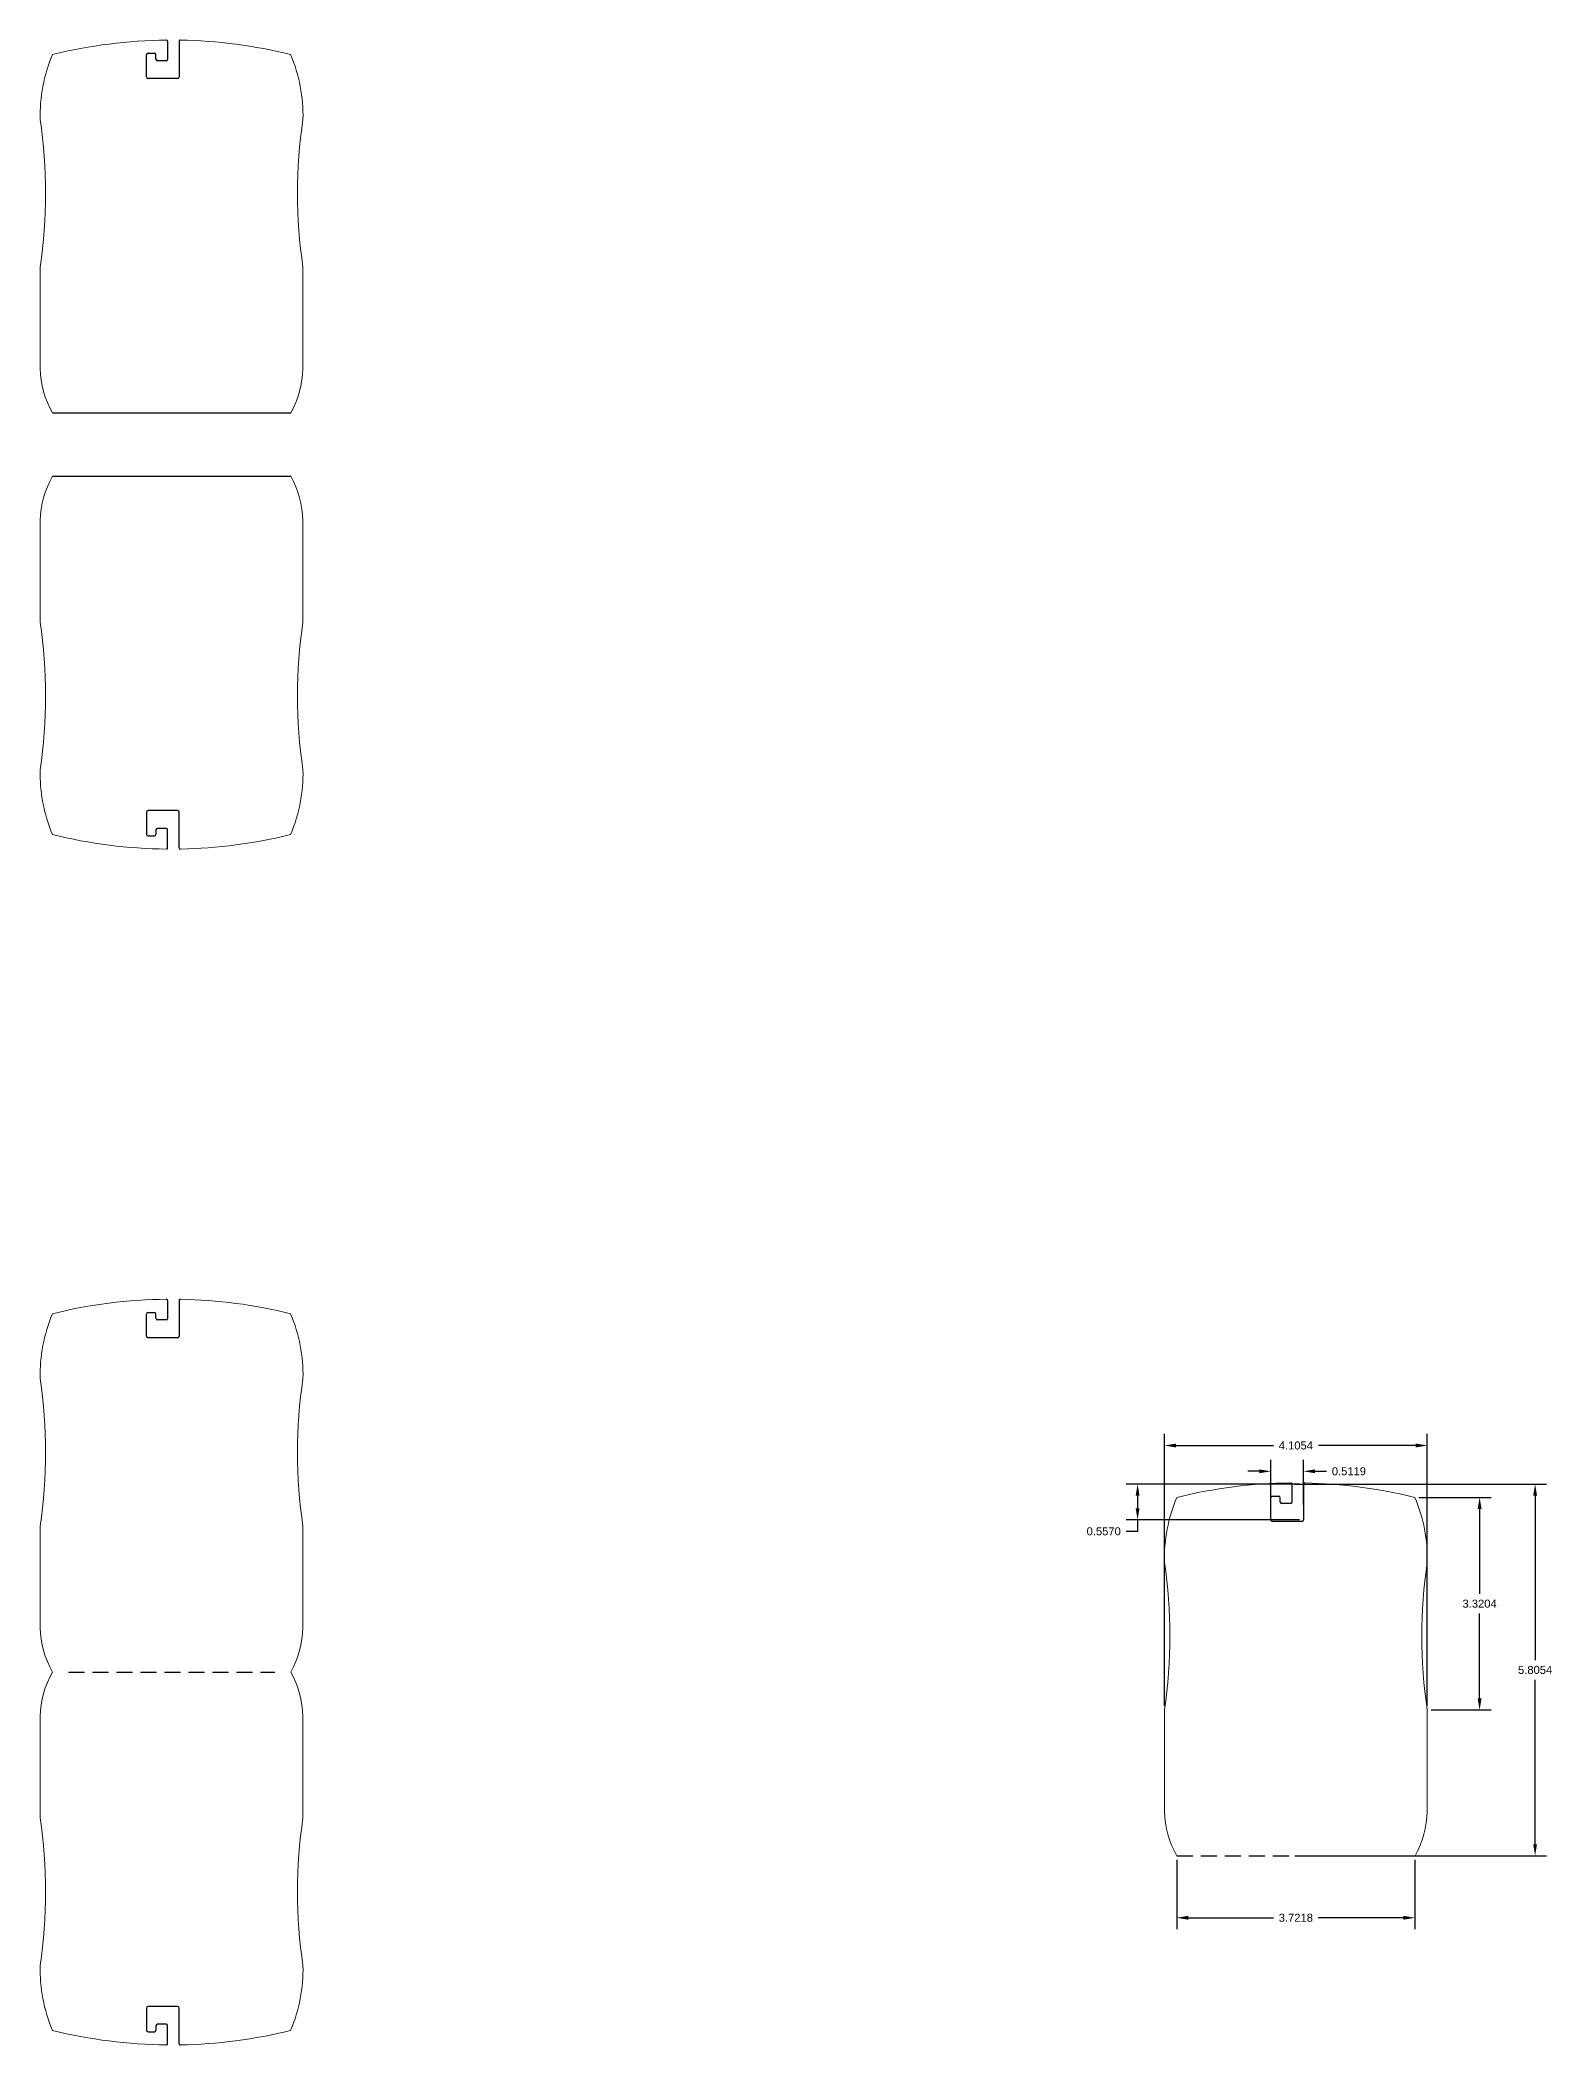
# Model space of a CAD drawing. Header units: inches. Extents: x 5 to 559, y 1 to 314.
# Drawn here: x 4.83 to 28.44, y 1.12 to 32.43 of the extents above; entities that cross this region are included whole.
import ezdxf

# ---------------------------------------------------------------- set-up
doc = ezdxf.new("R2010")
doc.units = ezdxf.units.IN
doc.header["$MEASUREMENT"] = 0
doc.linetypes.add('HIDDEN', pattern=[0.375, 0.25, -0.125])
doc.layers.add('cut', color=1, linetype='Continuous')
doc.layers.add('each', color=1, linetype='HIDDEN')
doc.layers.add('Laser cut', color=1, linetype='Continuous', lineweight=5)
doc.styles.get("Standard").update_dxf_attribs({"font": 'arial.ttf'})
doc.dimstyles.get("Standard").update_dxf_attribs({"dimtxt": 0.125, "dimasz": 0.18, "dimexe": 0.18, "dimexo": 0.0625, "dimgap": 0.09, "dimtad": 0, "dimtih": 1, "dimtoh": 1, "dimdec": 4, "dimzin": 0, "dimdsep": 46, "dimtxsty": 'Standard', "dimcen": 0.09, "dimadec": 0, "dimazin": 0, "dimtfac": 1, "dimtdec": 4, "dimtofl": 0, "dimtmove": 0, "dimatfit": 3, "dimfxl": 1, "dimtolj": 1, "dimtzin": 0, "dimarcsym": 0})

# ---------------------------------------------------------------- blocks, each defined once
blk = doc.blocks.new('*D93')
at = {"layer": 'Defpoints', "color": 0, "lineweight": -2, "transparency": 16777216}
for p, q in [((24.426, 9.876), (28.361, 9.876)), ((28.181, 9.696), (28.181, 7.127)), ((28.181, 4.251), (28.181, 6.82)), ((24.426, 4.071), (28.361, 4.071))]:
    blk.add_line(p, q, dxfattribs=at)
at = {"layer": 'Defpoints', "color": 0, "transparency": 16777216}
for p in [(24.364, 9.876), (24.364, 4.071), (28.181, 4.071)]:
    blk.add_point(p, dxfattribs=at)
for points in [[(28.151, 9.696), (28.211, 9.696), (28.181, 9.876)], [(28.151, 4.251), (28.211, 4.251), (28.181, 4.071)]]:
    blk.add_solid(points, dxfattribs=at)
at = {"layer": 'Defpoints', "color": 0, "transparency": 16777216, "insert": (28.181, 6.973), "char_height": 0.125, "attachment_point": 5}
blk.add_mtext('\\A1;5.8054', dxfattribs=at)
blk = doc.blocks.new('*D94')
at = {"layer": 'Defpoints', "color": 0, "lineweight": -2, "transparency": 16777216}
for p, q in [((22.392, 6.411), (22.392, 10.659)), ((26.497, 6.411), (26.497, 10.659)), ((22.572, 10.479), (24.093, 10.479)), ((26.317, 10.479), (24.796, 10.479))]:
    blk.add_line(p, q, dxfattribs=at)
at = {"layer": 'Defpoints', "color": 0, "transparency": 16777216}
for p in [(26.497, 10.479), (22.392, 6.348), (26.497, 6.348)]:
    blk.add_point(p, dxfattribs=at)
for points in [[(22.572, 10.509), (22.572, 10.449), (22.392, 10.479)], [(26.317, 10.509), (26.317, 10.449), (26.497, 10.479)]]:
    blk.add_solid(points, dxfattribs=at)
at = {"layer": 'Defpoints', "color": 0, "transparency": 16777216, "insert": (24.444, 10.479), "char_height": 0.125, "attachment_point": 5}
blk.add_mtext('\\A1;4.1054', dxfattribs=at)
blk = doc.blocks.new('*D95')
at = {"layer": 'Defpoints', "color": 0, "lineweight": -2, "transparency": 16777216}
for p, q in [((26.366, 9.669), (27.494, 9.669)), ((27.314, 9.489), (27.314, 8.162)), ((27.314, 6.528), (27.314, 7.855)), ((26.559, 6.348), (27.494, 6.348))]:
    blk.add_line(p, q, dxfattribs=at)
at = {"layer": 'Defpoints', "color": 0, "transparency": 16777216}
for p in [(26.304, 9.669), (27.314, 9.669), (26.497, 6.348)]:
    blk.add_point(p, dxfattribs=at)
for points in [[(27.284, 9.489), (27.344, 9.489), (27.314, 9.669)], [(27.284, 6.528), (27.344, 6.528), (27.314, 6.348)]]:
    blk.add_solid(points, dxfattribs=at)
at = {"layer": 'Defpoints', "color": 0, "transparency": 16777216, "insert": (27.314, 8.008), "char_height": 0.125, "attachment_point": 5}
blk.add_mtext('\\A1;3.3204', dxfattribs=at)
blk = doc.blocks.new('*D96')
at = {"layer": 'Defpoints', "color": 0, "lineweight": -2, "transparency": 16777216}
for p, q in [((24.501, 9.875), (21.792, 9.875)), ((21.972, 9.695), (21.972, 9.498)), ((24.501, 9.318), (21.792, 9.318)), ((21.972, 9.138), (21.792, 9.138)), ((21.972, 9.318), (21.972, 9.138))]:
    blk.add_line(p, q, dxfattribs=at)
at = {"layer": 'Defpoints', "color": 0, "transparency": 16777216}
for p in [(24.564, 9.875), (21.972, 9.318), (24.564, 9.318)]:
    blk.add_point(p, dxfattribs=at)
for points in [[(21.942, 9.695), (22.002, 9.695), (21.972, 9.875)], [(21.942, 9.498), (22.002, 9.498), (21.972, 9.318)]]:
    blk.add_solid(points, dxfattribs=at)
at = {"layer": 'Defpoints', "color": 0, "transparency": 16777216, "insert": (21.443, 9.138), "char_height": 0.125, "attachment_point": 5}
blk.add_mtext('\\A1;0.5570', dxfattribs=at)
blk = doc.blocks.new('*D97')
at = {"layer": 'Defpoints', "color": 0, "lineweight": -2, "transparency": 16777216}
for p, q in [((23.872, 10.076), (23.692, 10.076)), ((24.052, 9.553), (24.052, 10.256)), ((24.564, 9.553), (24.564, 10.256)), ((24.744, 10.076), (24.924, 10.076))]:
    blk.add_line(p, q, dxfattribs=at)
at = {"layer": 'Defpoints', "color": 0, "transparency": 16777216}
for p in [(24.564, 10.076), (24.052, 9.491), (24.564, 9.491)]:
    blk.add_point(p, dxfattribs=at)
for points in [[(23.872, 10.106), (23.872, 10.046), (24.052, 10.076)], [(24.744, 10.106), (24.744, 10.046), (24.564, 10.076)]]:
    blk.add_solid(points, dxfattribs=at)
at = {"layer": 'Defpoints', "color": 0, "transparency": 16777216, "insert": (25.273, 10.076), "char_height": 0.125, "attachment_point": 5}
blk.add_mtext('\\A1;0.5119', dxfattribs=at)
blk = doc.blocks.new('*D98')
at = {"layer": 'Defpoints', "color": 0, "lineweight": -2, "transparency": 16777216}
for p, q in [((22.583, 4.008), (22.583, 2.922)), ((26.305, 4.008), (26.305, 2.922)), ((22.763, 3.102), (24.095, 3.102)), ((26.125, 3.102), (24.794, 3.102))]:
    blk.add_line(p, q, dxfattribs=at)
at = {"layer": 'Defpoints', "color": 0, "transparency": 16777216}
for p in [(22.583, 4.071), (26.305, 4.071), (26.305, 3.102)]:
    blk.add_point(p, dxfattribs=at)
for points in [[(22.763, 3.132), (22.763, 3.072), (22.583, 3.102)], [(26.125, 3.132), (26.125, 3.072), (26.305, 3.102)]]:
    blk.add_solid(points, dxfattribs=at)
at = {"layer": 'Defpoints', "color": 0, "transparency": 16777216, "insert": (24.444, 3.102), "char_height": 0.125, "attachment_point": 5}
blk.add_mtext('\\A1;3.7218', dxfattribs=at)

msp = doc.modelspace()

# ---------------------------------------------------------------- linework, layer by layer
at = {"layer": 'cut'}
for p, q in [((6.82182, 32.41341), (6.82182, 32.12705)), ((7.00319, 32.41259), (7.00319, 31.85555)), ((6.49134, 31.85555), (6.49134, 32.2004)), ((6.51634, 32.2254), (6.61523, 32.2254)), ((6.64023, 32.13356), (6.64023, 32.2004)), ((6.80333, 32.10856), (6.66523, 32.10856)), ((6.82182, 32.25388), (6.82182, 32.12705)), ((6.97819, 31.83055), (6.51634, 31.83055)), ((5.02272, 26.60796), (8.74455, 26.60796)), ((5.02272, 25.61934), (8.74455, 25.61934)), ((6.49134, 20.37174), (6.49134, 20.02689)), ((6.97819, 20.39674), (6.51634, 20.39674)), ((7.00319, 19.8147), (7.00319, 20.37174)), ((6.64023, 20.09373), (6.64023, 20.02689)), ((6.80333, 20.11873), (6.66523, 20.11873)), ((6.82182, 19.97342), (6.82182, 20.10024)), ((6.82182, 19.81389), (6.82182, 20.10024)), ((6.51634, 20.00189), (6.61523, 20.00189)), ((6.49134, 12.18782), (6.49134, 12.53266)), ((6.51634, 12.55766), (6.61523, 12.55766)), ((6.64023, 12.46583), (6.64023, 12.53266)), ((6.82182, 12.74567), (6.82182, 12.45931)), ((6.82182, 12.58614), (6.82182, 12.45931)), ((7.00319, 12.74485), (7.00319, 12.18782)), ((6.80333, 12.44083), (6.66523, 12.44083)), ((6.97819, 12.16282), (6.51634, 12.16282)), ((24.38246, 9.87618), (24.38246, 9.58983)), ((24.38246, 9.71665), (24.38246, 9.58983)), ((24.56383, 9.87537), (24.56383, 9.31833)), ((24.05197, 9.31833), (24.05197, 9.66317)), ((24.07697, 9.68817), (24.17587, 9.68817)), ((24.20087, 9.59634), (24.20087, 9.66317)), ((24.36397, 9.57134), (24.22587, 9.57134)), ((24.53883, 9.29333), (24.07697, 9.29333)), ((6.49134, 1.69262), (6.49134, 1.34778)), ((6.97819, 1.71762), (6.51634, 1.71762)), ((7.00319, 1.13559), (7.00319, 1.69262)), ((6.51634, 1.32278), (6.61523, 1.32278)), ((6.64023, 1.41461), (6.64023, 1.34778)), ((6.80333, 1.43961), (6.66523, 1.43961)), ((6.82182, 1.2943), (6.82182, 1.42113)), ((6.82182, 1.13477), (6.82182, 1.42113))]:
    msp.add_line(p, q, dxfattribs=at)
for centre, radius, start, end in [((6.80333, 32.41341), 0.01849, 0, 90.595038), ((7.02168, 32.41259), 0.01849, 88.977018, 180), ((6.51634, 32.2004), 0.025, 90, 180), ((6.61523, 32.2004), 0.025, 0, 90), ((6.66523, 32.13356), 0.025, 180, 270), ((6.80333, 32.12705), 0.01849, 270, 0), ((6.80333, 32.12705), 0.01849, 270, 0), ((6.51634, 31.85555), 0.025, 180, 270), ((6.97819, 31.85555), 0.025, 270, 360), ((6.51634, 20.37174), 0.025, 90, 180), ((6.97819, 20.37174), 0.025, 0, 90), ((6.66523, 20.09373), 0.025, 90, 180), ((6.80333, 20.10024), 0.01849, 360, 90), ((6.80333, 20.10024), 0.01849, 360, 90), ((6.51634, 20.02689), 0.025, 180, 270), ((6.61523, 20.02689), 0.025, 270, 0), ((6.80333, 19.81389), 0.01849, 269.404962, 360), ((7.02168, 19.8147), 0.01849, 180, 271.022982), ((6.51634, 12.53266), 0.025, 90, 180), ((6.61523, 12.53266), 0.025, 0, 90), ((6.80333, 12.74567), 0.01849, 0, 90.595038), ((7.02168, 12.74485), 0.01849, 88.977018, 180), ((6.66523, 12.46583), 0.025, 180, 270), ((6.80333, 12.45931), 0.01849, 270, 0), ((6.80333, 12.45931), 0.01849, 270, 0), ((6.51634, 12.18782), 0.025, 180, 270), ((6.97819, 12.18782), 0.025, 270, 360), ((24.36397, 9.87618), 0.01849, 0, 90.595038), ((24.58232, 9.87537), 0.01849, 88.977018, 180), ((24.07697, 9.66317), 0.025, 90, 180), ((24.17587, 9.66317), 0.025, 0, 90), ((24.22587, 9.59634), 0.025, 180, 270), ((24.36397, 9.58983), 0.01849, 270, 0), ((24.36397, 9.58983), 0.01849, 270, 0), ((24.07697, 9.31833), 0.025, 180, 270), ((24.53883, 9.31833), 0.025, 270, 360), ((6.51634, 1.69262), 0.025, 90, 180), ((6.97819, 1.69262), 0.025, 0, 90), ((6.51634, 1.34778), 0.025, 180, 270), ((6.61523, 1.34778), 0.025, 270, 0), ((6.66523, 1.41461), 0.025, 90, 180), ((6.80333, 1.42113), 0.01849, 360, 90), ((6.80333, 1.42113), 0.01849, 360, 90), ((6.80333, 1.13477), 0.01849, 269.404962, 360), ((7.02168, 1.13559), 0.01849, 180, 271.022982)]:
    msp.add_arc(centre, radius, start, end, dxfattribs=at)
at = {"layer": 'each'}
for p, q in [((5.27272, 6.94022), (8.49455, 6.94022)), ((22.58336, 4.07073), (26.30519, 4.07073))]:
    msp.add_line(p, q, dxfattribs=at)
at = {"layer": 'Laser cut'}
for p, q in [((4.83094, 28.88553), (4.83094, 27.30114)), ((8.93633, 28.88553), (8.93633, 27.30114)), ((4.83094, 23.34176), (4.83094, 24.92615)), ((8.93633, 23.34176), (8.93633, 24.92615)), ((4.83094, 9.2178), (4.83094, 7.6334)), ((8.93633, 9.2178), (8.93633, 7.6334)), ((22.39157, 6.34831), (22.39157, 4.76392)), ((26.49697, 6.34831), (26.49697, 4.76392)), ((4.83094, 4.66265), (4.83094, 6.24704)), ((8.93633, 4.66265), (8.93633, 6.24704))]:
    msp.add_line(p, q, dxfattribs=at)
for centre, radius, start, end in [((6.88363, 24.68172), 7.75059, 90.595038, 103.882957), ((6.88363, 24.68172), 7.75059, 76.117043, 88.977018), ((7.29469, 31.24828), 2.4644, 157.133657, 181.308152), ((6.47257, 31.24828), 2.4644, 358.691848, 22.866343), ((-2.94055, 30.03877), 7.85659, 351.559256, 8.440744), ((16.70782, 30.03877), 7.85659, 171.559256, 188.440744), ((6.33195, 27.3433), 1.5016, 181.608905, 209.321287), ((7.43532, 27.3433), 1.5016, 330.678713, 358.391095), ((6.33195, 24.88399), 1.5016, 150.678713, 178.391095), ((7.43532, 24.88399), 1.5016, 1.608905, 29.321287), ((-2.94055, 22.18852), 7.85659, 351.559256, 8.440744), ((16.70782, 22.18852), 7.85659, 171.559256, 188.440744), ((7.29469, 20.97902), 2.4644, 178.691848, 202.866343), ((6.47257, 20.97902), 2.4644, 337.133657, 1.308152), ((6.88363, 27.54558), 7.75059, 256.117043, 269.404962), ((6.88363, 27.54558), 7.75059, 271.022982, 283.882957), ((7.29469, 11.58054), 2.4644, 157.133657, 181.308152), ((6.88363, 5.01398), 7.75059, 90.595038, 103.882957), ((6.88363, 5.01398), 7.75059, 76.117043, 88.977018), ((6.47257, 11.58054), 2.4644, 358.691848, 22.866343), ((-2.94055, 10.37104), 7.85659, 351.559256, 8.440744), ((16.70782, 10.37104), 7.85659, 171.559256, 188.440744), ((24.44427, 2.14449), 7.75059, 90.595038, 103.882957), ((24.44427, 2.14449), 7.75059, 76.117043, 88.977018), ((24.85533, 8.71105), 2.4644, 157.133657, 181.308152), ((24.03321, 8.71105), 2.4644, 358.691848, 22.866343), ((14.62009, 7.50155), 7.85659, 351.559256, 8.440744), ((34.26846, 7.50155), 7.85659, 171.559256, 188.440744), ((6.33195, 7.67556), 1.5016, 181.608905, 209.321287), ((7.43532, 7.67556), 1.5016, 330.678713, 358.391095), ((6.33195, 6.20488), 1.5016, 150.678713, 178.391095), ((7.43532, 6.20488), 1.5016, 1.608905, 29.321287), ((23.89258, 4.80608), 1.5016, 181.608905, 209.321287), ((24.99596, 4.80608), 1.5016, 330.678713, 358.391095), ((-2.94055, 3.5094), 7.85659, 351.559256, 8.440744), ((16.70782, 3.5094), 7.85659, 171.559256, 188.440744), ((7.29469, 2.2999), 2.4644, 178.691848, 202.866343), ((6.47257, 2.2999), 2.4644, 337.133657, 1.308152), ((6.88363, 8.86646), 7.75059, 256.117043, 269.404962), ((6.88363, 8.86646), 7.75059, 271.022982, 283.882957)]:
    msp.add_arc(centre, radius, start, end, dxfattribs=at)

# ---------------------------------------------------------------- dimensions: what is measured, and where the dimension line sits
at = {"layer": 'Defpoints'}
for base, p1, p2, picture, middle in [((26.49697, 10.47873), (22.39157, 6.34831), (26.49697, 6.34831), '*D94', (24.44427, 10.47873)), ((24.56383, 10.07583), (24.05197, 9.49075), (24.56383, 9.49075), '*D97', (25.27342, 10.07583)), ((26.30519, 3.10221), (22.58336, 4.07073), (26.30519, 4.07073), '*D98', (24.44427, 3.10221))]:
    dim = msp.add_linear_dim(base=base, p1=p1, p2=p2, dimstyle='Standard', dxfattribs=at)
    dim.commit()
    dim.dimension.update_dxf_attribs({"geometry": picture, "text_midpoint": middle})
for base, p1, p2, picture, middle in [((21.97199, 9.31833), (24.56383, 9.87537), (24.56383, 9.31833), '*D96', (21.44273, 9.13833)), ((28.181428, 4.070734), (24.363971, 9.876182), (24.363971, 4.070734), '*D93', (28.181428, 6.973458))]:
    dim = msp.add_linear_dim(base=base, p1=p1, p2=p2, angle=90, dimstyle='Standard', dxfattribs=at)
    dim.commit()
    dim.dimension.update_dxf_attribs({"geometry": picture, "text_midpoint": middle})
dim = msp.add_linear_dim(base=(27.31424, 9.66868), p1=(26.49697, 6.34831), p2=(26.30394, 9.66868), angle=90, dimstyle='Standard', dxfattribs=at)
dim.commit()
dim.dimension.update_dxf_attribs({"geometry": '*D95', "text_midpoint": (27.31424, 8.00849), "dimtype": 160})

doc.saveas('drawing.dxf')
